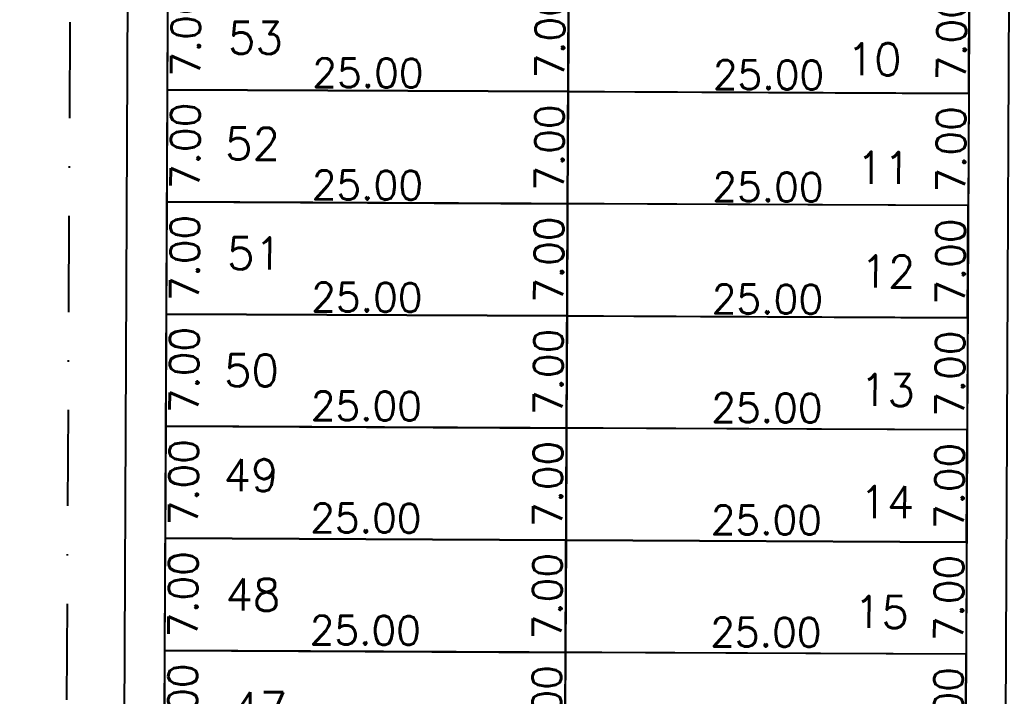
# Model space of a CAD drawing. Header units: millimetres. Extents: x -4430026 to 4783824, y 584 to 9593110.
# Drawn here: x 2057.7 to 2119.6, y 1626.3 to 1668.5 of the extents above; entities that cross this region are included whole.
import ezdxf
from ezdxf.enums import TextEntityAlignment as Align

# ---------------------------------------------------------------- set-up
doc = ezdxf.new("R2010")
doc.units = ezdxf.units.MM
doc.linetypes.add('DASHDOT', pattern=[1, 0.5, -0.25, 0, -0.25])
doc.linetypes.add('HIDDEN2', pattern=[0.1875, 0.125, -0.0625])
for name, color, linetype in [('boundary filipe', 6, 'Continuous'), ('BOUNDARY LOTES', 2, 'Continuous'), ('Calçada', 1, 'Continuous'), ('Cota', 8, 'Continuous'), ('COTAS', 8, 'Continuous'), ('Lotes', 2, 'Continuous'), ('Numero de lotes', 5, 'Continuous'), ('Projeção', 8, 'HIDDEN2'), ('QUADRA', 4, 'Continuous')]:
    doc.layers.add(name, color=color, linetype=linetype)
doc.styles.add('arcad1', font='romans.shx')
doc.styles.add('ROMANS', font='romans.shx')
doc.dimstyles.new('BOLA100', dxfattribs={"dimscale": 0, "dimtxt": 1.9, "dimasz": 0.18, "dimexe": 0.18, "dimexo": 0.063, "dimgap": 0, "dimtad": 1, "dimzin": 4, "dimdsep": 46, "dimtxsty": 'ROMANS', "dimcen": 0.09, "dimse1": 1, "dimse2": 1, "dimsd1": 1, "dimsd2": 1, "dimclrt": 256, "dimaunit": 1, "dimadec": 4, "dimazin": 0, "dimtfac": 1.2, "dimtix": 1, "dimtmove": 2, "dimatfit": 3, "dimfxl": 1, "dimtvp": 2, "dimtolj": 1, "dimtzin": 4, "dimarcsym": 0})
doc.dimstyles.get("Standard").update_dxf_attribs({"dimtxt": 0.18, "dimasz": 0.18, "dimexe": 0.18, "dimexo": 0.0625, "dimgap": 0.09, "dimtad": 0, "dimtih": 1, "dimtoh": 1, "dimdec": 4, "dimzin": 0, "dimdsep": 46, "dimtxsty": 'Standard', "dimcen": 0.09, "dimadec": 0, "dimazin": 0, "dimtfac": 1, "dimtdec": 4, "dimtofl": 0, "dimtmove": 0, "dimatfit": 3, "dimfxl": 1, "dimtolj": 1, "dimtzin": 0, "dimarcsym": 0})

# ---------------------------------------------------------------- blocks, each defined once
blk = doc.blocks.new('*D14067')
at = {"layer": 'DEFPOINTS', "color": 0, "linetype": 'ByBlock'}
for p in [(2061.057, 1722.86), (2060.026, 1505.026), (2062.085, 1505.016)]:
    blk.add_point(p, dxfattribs=at)
at = {"layer": 'COTAS', "linetype": 'ByBlock', "insert": (2061.651, 1613.937), "char_height": 1.9, "attachment_point": 5, "rotation": 89.72858, "style": 'ROMANS'}
blk.add_mtext('\\A1;217.84', dxfattribs=at)
blk = doc.blocks.new('*D14298')
at = {"layer": 'DEFPOINTS', "color": 0, "linetype": 'ByBlock'}
for p in [(2062.127, 1948.736), (2061.87, 1895.48), (2057.086, 1890.812), (2061.84, 1888.041), (2060.026, 1505.026)]:
    blk.add_point(p, dxfattribs=at)
at = {"layer": 'COTAS', "linetype": 'ByBlock', "insert": (2055.206, 1888.07), "char_height": 1.9, "attachment_point": 5, "rotation": 89.75016, "style": 'ROMANS'}
blk.add_mtext('\\A1;179°57\'25"', dxfattribs=at)
blk = doc.blocks.new('*D9609')
at = {"layer": 'DEFPOINTS', "color": 0}
for p in [(2066.808, 1649.086), (2091.808, 1648.968), (2091.801, 1647.492)]:
    blk.add_point(p, dxfattribs=at)
at = {"layer": 'Cota', "color": 41, "insert": (2079.318, 1651.151), "char_height": 1.8, "attachment_point": 5, "rotation": 359.72858, "style": 'ROMANS'}
blk.add_mtext('\\A1;25.00', dxfattribs=at)
blk = doc.blocks.new('*D9610')
at = {"layer": 'DEFPOINTS', "color": 0}
for p in [(2091.808, 1648.968), (2116.807, 1648.849), (2116.8, 1647.374)]:
    blk.add_point(p, dxfattribs=at)
at = {"layer": 'Cota', "color": 41, "insert": (2104.318, 1651.033), "char_height": 1.8, "attachment_point": 5, "rotation": 359.72858, "style": 'ROMANS'}
blk.add_mtext('\\A1;25.00', dxfattribs=at)
blk = doc.blocks.new('*D9611')
at = {"layer": 'DEFPOINTS', "color": 0}
for p in [(2066.841, 1656.086), (2091.841, 1655.968), (2091.834, 1654.492)]:
    blk.add_point(p, dxfattribs=at)
at = {"layer": 'Cota', "color": 41, "insert": (2079.351, 1658.151), "char_height": 1.8, "attachment_point": 5, "rotation": 359.72858, "style": 'ROMANS'}
blk.add_mtext('\\A1;25.00', dxfattribs=at)
blk = doc.blocks.new('*D9612')
at = {"layer": 'DEFPOINTS', "color": 0}
for p in [(2091.841, 1655.968), (2116.841, 1655.849), (2116.834, 1654.374)]:
    blk.add_point(p, dxfattribs=at)
at = {"layer": 'Cota', "color": 41, "insert": (2104.351, 1658.033), "char_height": 1.8, "attachment_point": 5, "rotation": 359.72858, "style": 'ROMANS'}
blk.add_mtext('\\A1;25.00', dxfattribs=at)
blk = doc.blocks.new('*D9613')
at = {"layer": 'DEFPOINTS', "color": 0}
for p in [(2066.874, 1663.086), (2091.874, 1662.968), (2091.867, 1661.492)]:
    blk.add_point(p, dxfattribs=at)
at = {"layer": 'Cota', "color": 41, "insert": (2079.384, 1665.151), "char_height": 1.8, "attachment_point": 5, "rotation": 359.72858, "style": 'ROMANS'}
blk.add_mtext('\\A1;25.00', dxfattribs=at)
blk = doc.blocks.new('*D9614')
at = {"layer": 'DEFPOINTS', "color": 0}
for p in [(2091.874, 1662.968), (2116.874, 1662.849), (2116.867, 1661.373)]:
    blk.add_point(p, dxfattribs=at)
at = {"layer": 'Cota', "color": 41, "insert": (2104.384, 1665.033), "char_height": 1.8, "attachment_point": 5, "rotation": 359.72858, "style": 'ROMANS'}
blk.add_mtext('\\A1;25.00', dxfattribs=at)
blk = doc.blocks.new('*D9629')
at = {"layer": 'DEFPOINTS', "color": 0}
for p in [(2066.71, 1628.3), (2091.709, 1628.182), (2091.702, 1626.706)]:
    blk.add_point(p, dxfattribs=at)
at = {"layer": 'Cota', "color": 41, "insert": (2079.219, 1630.365), "char_height": 1.8, "attachment_point": 5, "rotation": 359.72858, "style": 'ROMANS'}
blk.add_mtext('\\A1;25.00', dxfattribs=at)
blk = doc.blocks.new('*D9630')
at = {"layer": 'DEFPOINTS', "color": 0}
for p in [(2091.709, 1628.182), (2116.709, 1628.063), (2116.702, 1626.587)]:
    blk.add_point(p, dxfattribs=at)
at = {"layer": 'Cota', "color": 41, "insert": (2104.219, 1630.246), "char_height": 1.8, "attachment_point": 5, "rotation": 359.72858, "style": 'ROMANS'}
blk.add_mtext('\\A1;25.00', dxfattribs=at)
blk = doc.blocks.new('*D9631')
at = {"layer": 'DEFPOINTS', "color": 0}
for p in [(2066.743, 1635.3), (2091.742, 1635.181), (2091.735, 1633.706)]:
    blk.add_point(p, dxfattribs=at)
at = {"layer": 'Cota', "color": 41, "insert": (2079.253, 1637.365), "char_height": 1.8, "attachment_point": 5, "rotation": 359.72858, "style": 'ROMANS'}
blk.add_mtext('\\A1;25.00', dxfattribs=at)
blk = doc.blocks.new('*D9632')
at = {"layer": 'DEFPOINTS', "color": 0}
for p in [(2091.742, 1635.181), (2116.742, 1635.063), (2116.735, 1633.587)]:
    blk.add_point(p, dxfattribs=at)
at = {"layer": 'Cota', "color": 41, "insert": (2104.252, 1637.246), "char_height": 1.8, "attachment_point": 5, "rotation": 359.72858, "style": 'ROMANS'}
blk.add_mtext('\\A1;25.00', dxfattribs=at)
blk = doc.blocks.new('*D9633')
at = {"layer": 'DEFPOINTS', "color": 0}
for p in [(2066.776, 1642.3), (2091.776, 1642.181), (2091.769, 1640.706)]:
    blk.add_point(p, dxfattribs=at)
at = {"layer": 'Cota', "color": 41, "insert": (2079.286, 1644.365), "char_height": 1.8, "attachment_point": 5, "rotation": 359.72858, "style": 'ROMANS'}
blk.add_mtext('\\A1;25.00', dxfattribs=at)
blk = doc.blocks.new('*D9634')
at = {"layer": 'DEFPOINTS', "color": 0}
for p in [(2091.776, 1642.181), (2116.775, 1642.063), (2116.768, 1640.587)]:
    blk.add_point(p, dxfattribs=at)
at = {"layer": 'Cota', "color": 41, "insert": (2104.286, 1644.246), "char_height": 1.8, "attachment_point": 5, "rotation": 359.72858, "style": 'ROMANS'}
blk.add_mtext('\\A1;25.00', dxfattribs=at)
blk = doc.blocks.new('*D9658')
at = {"layer": 'DEFPOINTS', "color": 0}
for p in [(2066.912, 1671.105), (2066.879, 1664.105), (2071.599, 1664.082)]:
    blk.add_point(p, dxfattribs=at)
at = {"layer": 'Cota', "color": 41, "insert": (2068.015, 1667.599), "char_height": 1.8, "attachment_point": 5, "rotation": 89.72858, "style": 'ROMANS'}
blk.add_mtext('\\A1;7.00', dxfattribs=at)
blk = doc.blocks.new('*D9659')
at = {"layer": 'DEFPOINTS', "color": 0}
for p in [(2066.879, 1664.105), (2066.846, 1657.105), (2071.566, 1657.082)]:
    blk.add_point(p, dxfattribs=at)
at = {"layer": 'Cota', "color": 41, "insert": (2067.982, 1660.599), "char_height": 1.8, "attachment_point": 5, "rotation": 89.72858, "style": 'ROMANS'}
blk.add_mtext('\\A1;7.00', dxfattribs=at)
blk = doc.blocks.new('*D9660')
at = {"layer": 'DEFPOINTS', "color": 0}
for p in [(2066.846, 1657.105), (2066.813, 1650.105), (2071.532, 1650.082)]:
    blk.add_point(p, dxfattribs=at)
at = {"layer": 'Cota', "color": 41, "insert": (2067.949, 1653.599), "char_height": 1.8, "attachment_point": 5, "rotation": 89.72858, "style": 'ROMANS'}
blk.add_mtext('\\A1;7.00', dxfattribs=at)
blk = doc.blocks.new('*D9661')
at = {"layer": 'DEFPOINTS', "color": 0}
for p in [(2066.813, 1650.105), (2066.78, 1643.105), (2071.499, 1643.083)]:
    blk.add_point(p, dxfattribs=at)
at = {"layer": 'Cota', "color": 41, "insert": (2067.916, 1646.6), "char_height": 1.8, "attachment_point": 5, "rotation": 89.72858, "style": 'ROMANS'}
blk.add_mtext('\\A1;7.00', dxfattribs=at)
blk = doc.blocks.new('*D9662')
at = {"layer": 'DEFPOINTS', "color": 0}
for p in [(2066.78, 1643.105), (2066.747, 1636.105), (2071.466, 1636.083)]:
    blk.add_point(p, dxfattribs=at)
at = {"layer": 'Cota', "color": 41, "insert": (2067.883, 1639.6), "char_height": 1.8, "attachment_point": 5, "rotation": 89.72858, "style": 'ROMANS'}
blk.add_mtext('\\A1;7.00', dxfattribs=at)
blk = doc.blocks.new('*D9663')
at = {"layer": 'DEFPOINTS', "color": 0}
for p in [(2066.747, 1636.105), (2066.713, 1629.105), (2071.433, 1629.083)]:
    blk.add_point(p, dxfattribs=at)
at = {"layer": 'Cota', "color": 41, "insert": (2067.85, 1632.6), "char_height": 1.8, "attachment_point": 5, "rotation": 89.72858, "style": 'ROMANS'}
blk.add_mtext('\\A1;7.00', dxfattribs=at)
blk = doc.blocks.new('*D9664')
at = {"layer": 'DEFPOINTS', "color": 0}
for p in [(2066.713, 1629.105), (2066.68, 1622.105), (2071.4, 1622.083)]:
    blk.add_point(p, dxfattribs=at)
at = {"layer": 'Cota', "color": 41, "insert": (2067.816, 1625.6), "char_height": 1.8, "attachment_point": 5, "rotation": 89.72858, "style": 'ROMANS'}
blk.add_mtext('\\A1;7.00', dxfattribs=at)
blk = doc.blocks.new('*D9715')
at = {"layer": 'DEFPOINTS', "color": 0}
for p in [(2089.64, 1670.997), (2089.607, 1663.997), (2094.327, 1663.975)]:
    blk.add_point(p, dxfattribs=at)
at = {"layer": 'Cota', "color": 41, "insert": (2090.743, 1667.492), "char_height": 1.8, "attachment_point": 5, "rotation": 89.72858, "style": 'ROMANS'}
blk.add_mtext('\\A1;7.00', dxfattribs=at)
blk = doc.blocks.new('*D9716')
at = {"layer": 'DEFPOINTS', "color": 0}
for p in [(2089.607, 1663.997), (2089.574, 1656.997), (2094.294, 1656.975)]:
    blk.add_point(p, dxfattribs=at)
at = {"layer": 'Cota', "color": 41, "insert": (2090.71, 1660.492), "char_height": 1.8, "attachment_point": 5, "rotation": 89.72858, "style": 'ROMANS'}
blk.add_mtext('\\A1;7.00', dxfattribs=at)
blk = doc.blocks.new('*D9717')
at = {"layer": 'DEFPOINTS', "color": 0}
for p in [(2089.574, 1656.997), (2089.541, 1649.997), (2094.26, 1649.975)]:
    blk.add_point(p, dxfattribs=at)
at = {"layer": 'Cota', "color": 41, "insert": (2090.677, 1653.492), "char_height": 1.8, "attachment_point": 5, "rotation": 89.72858, "style": 'ROMANS'}
blk.add_mtext('\\A1;7.00', dxfattribs=at)
blk = doc.blocks.new('*D9718')
at = {"layer": 'DEFPOINTS', "color": 0}
for p in [(2089.541, 1649.997), (2089.508, 1642.997), (2094.227, 1642.975)]:
    blk.add_point(p, dxfattribs=at)
at = {"layer": 'Cota', "color": 41, "insert": (2090.644, 1646.492), "char_height": 1.8, "attachment_point": 5, "rotation": 89.72858, "style": 'ROMANS'}
blk.add_mtext('\\A1;7.00', dxfattribs=at)
blk = doc.blocks.new('*D9719')
at = {"layer": 'DEFPOINTS', "color": 0}
for p in [(2089.508, 1642.997), (2089.475, 1635.997), (2094.194, 1635.975)]:
    blk.add_point(p, dxfattribs=at)
at = {"layer": 'Cota', "color": 41, "insert": (2090.611, 1639.492), "char_height": 1.8, "attachment_point": 5, "rotation": 89.72858, "style": 'ROMANS'}
blk.add_mtext('\\A1;7.00', dxfattribs=at)
blk = doc.blocks.new('*D9720')
at = {"layer": 'DEFPOINTS', "color": 0}
for p in [(2089.475, 1635.997), (2089.441, 1628.997), (2094.161, 1628.975)]:
    blk.add_point(p, dxfattribs=at)
at = {"layer": 'Cota', "color": 41, "insert": (2090.578, 1632.492), "char_height": 1.8, "attachment_point": 5, "rotation": 89.72858, "style": 'ROMANS'}
blk.add_mtext('\\A1;7.00', dxfattribs=at)
blk = doc.blocks.new('*D9721')
at = {"layer": 'DEFPOINTS', "color": 0}
for p in [(2089.441, 1628.997), (2089.408, 1621.997), (2094.128, 1621.975)]:
    blk.add_point(p, dxfattribs=at)
at = {"layer": 'Cota', "color": 41, "insert": (2090.544, 1625.492), "char_height": 1.8, "attachment_point": 5, "rotation": 89.72858, "style": 'ROMANS'}
blk.add_mtext('\\A1;7.00', dxfattribs=at)
blk = doc.blocks.new('*D9737')
at = {"layer": 'DEFPOINTS', "color": 0}
for p in [(2114.707, 1670.878), (2114.673, 1663.878), (2119.393, 1663.856)]:
    blk.add_point(p, dxfattribs=at)
at = {"layer": 'Cota', "color": 41, "insert": (2115.81, 1667.373), "char_height": 1.8, "attachment_point": 5, "rotation": 89.72858, "style": 'ROMANS'}
blk.add_mtext('\\A1;7.00', dxfattribs=at)
blk = doc.blocks.new('*D9738')
at = {"layer": 'DEFPOINTS', "color": 0}
for p in [(2114.673, 1663.878), (2114.64, 1656.878), (2119.36, 1656.856)]:
    blk.add_point(p, dxfattribs=at)
at = {"layer": 'Cota', "color": 41, "insert": (2115.776, 1660.373), "char_height": 1.8, "attachment_point": 5, "rotation": 89.72858, "style": 'ROMANS'}
blk.add_mtext('\\A1;7.00', dxfattribs=at)
blk = doc.blocks.new('*D9739')
at = {"layer": 'DEFPOINTS', "color": 0}
for p in [(2114.64, 1656.878), (2114.607, 1649.878), (2119.327, 1649.856)]:
    blk.add_point(p, dxfattribs=at)
at = {"layer": 'Cota', "color": 41, "insert": (2115.743, 1653.373), "char_height": 1.8, "attachment_point": 5, "rotation": 89.72858, "style": 'ROMANS'}
blk.add_mtext('\\A1;7.00', dxfattribs=at)
blk = doc.blocks.new('*D9740')
at = {"layer": 'DEFPOINTS', "color": 0}
for p in [(2114.607, 1649.878), (2114.574, 1642.879), (2119.293, 1642.856)]:
    blk.add_point(p, dxfattribs=at)
at = {"layer": 'Cota', "color": 41, "insert": (2115.71, 1646.373), "char_height": 1.8, "attachment_point": 5, "rotation": 89.72858, "style": 'ROMANS'}
blk.add_mtext('\\A1;7.00', dxfattribs=at)
blk = doc.blocks.new('*D9741')
at = {"layer": 'DEFPOINTS', "color": 0}
for p in [(2114.574, 1642.879), (2114.541, 1635.879), (2119.26, 1635.856)]:
    blk.add_point(p, dxfattribs=at)
at = {"layer": 'Cota', "color": 41, "insert": (2115.677, 1639.373), "char_height": 1.8, "attachment_point": 5, "rotation": 89.72858, "style": 'ROMANS'}
blk.add_mtext('\\A1;7.00', dxfattribs=at)
blk = doc.blocks.new('*D9742')
at = {"layer": 'DEFPOINTS', "color": 0}
for p in [(2114.541, 1635.879), (2114.508, 1628.879), (2119.227, 1628.856)]:
    blk.add_point(p, dxfattribs=at)
at = {"layer": 'Cota', "color": 41, "insert": (2115.644, 1632.373), "char_height": 1.8, "attachment_point": 5, "rotation": 89.72858, "style": 'ROMANS'}
blk.add_mtext('\\A1;7.00', dxfattribs=at)
blk = doc.blocks.new('*D9743')
at = {"layer": 'DEFPOINTS', "color": 0}
for p in [(2114.508, 1628.879), (2114.474, 1621.879), (2119.194, 1621.856)]:
    blk.add_point(p, dxfattribs=at)
at = {"layer": 'Cota', "color": 41, "insert": (2115.611, 1625.373), "char_height": 1.8, "attachment_point": 5, "rotation": 89.72858, "style": 'ROMANS'}
blk.add_mtext('\\A1;7.00', dxfattribs=at)
blk = doc.blocks.new('*D8600')
at = {"layer": 'DEFPOINTS', "color": 0, "linetype": 'ByBlock'}
for p in [(2061.057, 1722.86), (2060.026, 1505.026), (2062.085, 1505.016)]:
    blk.add_point(p, dxfattribs=at)
at = {"layer": 'COTAS', "linetype": 'ByBlock', "insert": (2061.651, 1613.937), "char_height": 1.9, "attachment_point": 5, "rotation": 89.72858, "style": 'ROMANS'}
blk.add_mtext('\\A1;217.84', dxfattribs=at)

msp = doc.modelspace()

# ---------------------------------------------------------------- linework, layer by layer
at = {"layer": 'boundary filipe', "elevation": 2.439}
msp.add_lwpolyline([(2066.155, 1511.162), (2067.108, 1712.381), (2117.107, 1712.144), (2116.157, 1511.453), (2066.155, 1511.162)], dxfattribs=at)
at = {"layer": 'BOUNDARY LOTES', "elevation": 2.439}
for points in [[(2091.879, 1663.986), (2066.879, 1664.105), (2066.912, 1671.105), (2091.912, 1670.986)], [(2116.912, 1670.868), (2091.912, 1670.986), (2091.879, 1663.986), (2116.879, 1663.868)], [(2066.879, 1664.105), (2091.879, 1663.986), (2091.846, 1656.986), (2066.846, 1657.105)], [(2091.879, 1663.986), (2116.879, 1663.868), (2116.845, 1656.868), (2091.846, 1656.986)], [(2091.813, 1649.986), (2066.813, 1650.105), (2066.846, 1657.105), (2091.846, 1656.986)], [(2116.845, 1656.868), (2091.846, 1656.986), (2091.813, 1649.986), (2116.812, 1649.868)], [(2066.813, 1650.105), (2091.813, 1649.986), (2091.779, 1642.986), (2066.78, 1643.105)], [(2091.813, 1649.986), (2116.812, 1649.868), (2116.779, 1642.868), (2091.779, 1642.986)], [(2091.746, 1635.987), (2066.747, 1636.105), (2066.78, 1643.105), (2091.779, 1642.986)], [(2116.779, 1642.868), (2091.779, 1642.986), (2091.746, 1635.987), (2116.746, 1635.868)], [(2066.747, 1636.105), (2091.746, 1635.987), (2091.713, 1628.987), (2066.713, 1629.105)], [(2091.746, 1635.987), (2116.746, 1635.868), (2116.713, 1628.868), (2091.713, 1628.987)], [(2091.68, 1621.987), (2066.68, 1622.105), (2066.713, 1629.105), (2091.713, 1628.987)], [(2116.713, 1628.868), (2091.713, 1628.987), (2091.68, 1621.987), (2116.68, 1621.868)]]:
    msp.add_lwpolyline(points, close=True, dxfattribs=at)
at = {"layer": 'Calçada'}
for p, q in [((2063.671, 1514.711, 2.439), (2064.591, 1708.893, 2.439)), ((2118.673, 1514.904, 2.439), (2119.591, 1708.632, 2.439))]:
    msp.add_line(p, q, dxfattribs=at)
at = {"layer": 'Lotes'}
for p, q in [((2091.156, 1511.307, 2.439), (2092.108, 1712.262, 2.439)), ((2116.879, 1663.868, 2.439), (2066.879, 1664.105, 2.439)), ((2116.845, 1656.868, 2.439), (2066.846, 1657.105, 2.439)), ((2116.812, 1649.868, 2.439), (2066.813, 1650.105, 2.439)), ((2116.779, 1642.868, 2.439), (2066.78, 1643.105, 2.439)), ((2116.746, 1635.868, 2.439), (2066.747, 1636.105, 2.439)), ((2116.713, 1628.868, 2.439), (2066.713, 1629.105, 2.439))]:
    msp.add_line(p, q, dxfattribs=at)
at = {"layer": 'Projeção', "linetype": 'DASHDOT', "ltscale": 12}
msp.add_line((2060.026, 1505.026, 2.439), (2062.127, 1948.736, 2.439), dxfattribs=at)
at = {"layer": 'QUADRA', "elevation": 2.439}
msp.add_lwpolyline([(2066.155, 1511.162), (2067.108, 1712.381), (2117.107, 1712.144), (2116.157, 1511.453), (2066.155, 1511.162)], dxfattribs=at)

# ---------------------------------------------------------------- texts
at = {"layer": 'Numero de lotes', "style": 'arcad1'}
for s, p in [('53', (2072.364, 1667.338, 2.439)), ('10', (2110.978, 1666.004, 2.439)), ('52', (2072.183, 1660.737, 2.439)), ('11', (2111.562, 1659.226, 2.439)), ('51', (2072.303, 1653.889, 2.439)), ('12', (2111.84, 1652.757, 2.439)), ('50', (2072.116, 1646.587, 2.439)), ('13', (2111.805, 1645.366, 2.439)), ('49', (2072.085, 1640.045, 2.439)), ('14', (2111.772, 1638.366, 2.439)), ('48', (2072.202, 1632.589, 2.439)), ('15', (2111.431, 1631.509, 2.439)), ('47', (2072.626, 1625.506, 2.439))]:
    msp.add_text(s, height=2, rotation=359.72858, dxfattribs=at).set_placement(p, align=Align.MIDDLE_CENTER)

# ---------------------------------------------------------------- dimensions: what is measured, and where the dimension line sits
at = {"layer": 'Cota'}
for base, p1, p2, angle, picture, middle in [((2071.599, 1664.082, 2.439), (2066.912, 1671.105, 2.439), (2066.879, 1664.105, 2.439), 89.72858, '*D9658', (2068.015, 1667.599, 2.439)), ((2094.327, 1663.975, 2.439), (2089.64, 1670.997, 2.439), (2089.607, 1663.997, 2.439), 89.72858, '*D9715', (2090.743, 1667.492, 2.439)), ((2119.393, 1663.856, 2.439), (2114.707, 1670.878, 2.439), (2114.673, 1663.878, 2.439), 89.72858, '*D9737', (2115.81, 1667.373, 2.439)), ((2116.867, 1661.373, 2.439), (2091.874, 1662.968, 2.439), (2116.874, 1662.849, 2.439), 179.72858, '*D9614', (2104.384, 1665.033, 2.439)), ((2071.566, 1657.082, 2.439), (2066.879, 1664.105, 2.439), (2066.846, 1657.105, 2.439), 89.72858, '*D9659', (2067.982, 1660.599, 2.439)), ((2094.294, 1656.975, 2.439), (2089.607, 1663.997, 2.439), (2089.574, 1656.997, 2.439), 89.72858, '*D9716', (2090.71, 1660.492, 2.439)), ((2119.36, 1656.856, 2.439), (2114.673, 1663.878, 2.439), (2114.64, 1656.878, 2.439), 89.72858, '*D9738', (2115.776, 1660.373, 2.439)), ((2116.834, 1654.374, 2.439), (2091.841, 1655.968, 2.439), (2116.841, 1655.849, 2.439), 179.72858, '*D9612', (2104.351, 1658.033, 2.439)), ((2071.532, 1650.082, 2.439), (2066.846, 1657.105, 2.439), (2066.813, 1650.105, 2.439), 89.72858, '*D9660', (2067.949, 1653.599, 2.439)), ((2094.26, 1649.975, 2.439), (2089.574, 1656.997, 2.439), (2089.541, 1649.997, 2.439), 89.72858, '*D9717', (2090.677, 1653.492, 2.439)), ((2119.327, 1649.856, 2.439), (2114.64, 1656.878, 2.439), (2114.607, 1649.878, 2.439), 89.72858, '*D9739', (2115.743, 1653.373, 2.439)), ((2116.8, 1647.374, 2.439), (2091.808, 1648.968, 2.439), (2116.807, 1648.849, 2.439), 179.72858, '*D9610', (2104.318, 1651.033, 2.439)), ((2071.499, 1643.083, 2.439), (2066.813, 1650.105, 2.439), (2066.78, 1643.105, 2.439), 89.72858, '*D9661', (2067.916, 1646.6, 2.439)), ((2094.227, 1642.975, 2.439), (2089.541, 1649.997, 2.439), (2089.508, 1642.997, 2.439), 89.72858, '*D9718', (2090.644, 1646.492, 2.439)), ((2119.293, 1642.856, 2.439), (2114.607, 1649.878, 2.439), (2114.574, 1642.879, 2.439), 89.72858, '*D9740', (2115.71, 1646.373, 2.439)), ((2116.768, 1640.587, 2.439), (2091.776, 1642.181, 2.439), (2116.775, 1642.063, 2.439), 179.72858, '*D9634', (2104.286, 1644.246, 2.439)), ((2071.466, 1636.083, 2.439), (2066.78, 1643.105, 2.439), (2066.747, 1636.105, 2.439), 89.72858, '*D9662', (2067.883, 1639.6, 2.439)), ((2094.194, 1635.975, 2.439), (2089.508, 1642.997, 2.439), (2089.475, 1635.997, 2.439), 89.72858, '*D9719', (2090.611, 1639.492, 2.439)), ((2119.26, 1635.856, 2.439), (2114.574, 1642.879, 2.439), (2114.541, 1635.879, 2.439), 89.72858, '*D9741', (2115.677, 1639.373, 2.439)), ((2116.735, 1633.587, 2.439), (2091.742, 1635.181, 2.439), (2116.742, 1635.063, 2.439), 179.72858, '*D9632', (2104.252, 1637.246, 2.439)), ((2071.433, 1629.083, 2.439), (2066.747, 1636.105, 2.439), (2066.713, 1629.105, 2.439), 89.72858, '*D9663', (2067.85, 1632.6, 2.439)), ((2094.161, 1628.975, 2.439), (2089.475, 1635.997, 2.439), (2089.441, 1628.997, 2.439), 89.72858, '*D9720', (2090.578, 1632.492, 2.439)), ((2119.227, 1628.856, 2.439), (2114.541, 1635.879, 2.439), (2114.508, 1628.879, 2.439), 89.72858, '*D9742', (2115.644, 1632.373, 2.439)), ((2116.702, 1626.587, 2.439), (2091.709, 1628.182, 2.439), (2116.709, 1628.063, 2.439), 179.72858, '*D9630', (2104.219, 1630.246, 2.439)), ((2071.4, 1622.083, 2.439), (2066.713, 1629.105, 2.439), (2066.68, 1622.105, 2.439), 89.72858, '*D9664', (2067.816, 1625.6, 2.439)), ((2094.128, 1621.975, 2.439), (2089.441, 1628.997, 2.439), (2089.408, 1621.997, 2.439), 89.72858, '*D9721', (2090.544, 1625.492, 2.439)), ((2119.194, 1621.856, 2.439), (2114.508, 1628.879, 2.439), (2114.474, 1621.879, 2.439), 89.72858, '*D9743', (2115.611, 1625.373, 2.439))]:
    dim = msp.add_linear_dim(base=base, p1=p1, p2=p2, angle=angle, dimstyle='Standard', override={"dimtxt": 1.8, "dimexo": 0.063, "dimgap": 0, "dimtih": 0, "dimtoh": 0, "dimdec": 2, "dimzin": 4, "dimtxsty": 'ROMANS', "dimse1": 1, "dimse2": 1, "dimsd1": 1, "dimsd2": 1, "dimclrt": 41, "dimtfac": 1.2, "dimtdec": 2, "dimtix": 1, "dimtofl": 1, "dimtmove": 2, "dimfxl": 0.18, "dimfxlon": 1, "dimtvp": 2, "dimtzin": 4}, dxfattribs=at)
    dim.commit()
    dim.dimension.update_dxf_attribs({"geometry": picture, "text_midpoint": middle})
for p1, p2, picture, middle in [((2066.874, 1663.086, 2.439), (2091.874, 1662.968, 2.439), '*D9613', (2079.384, 1665.151, 2.439)), ((2066.841, 1656.086, 2.439), (2091.841, 1655.968, 2.439), '*D9611', (2079.351, 1658.151, 2.439)), ((2066.808, 1649.086, 2.439), (2091.808, 1648.968, 2.439), '*D9609', (2079.318, 1651.151, 2.439)), ((2066.776, 1642.3, 2.439), (2091.776, 1642.181, 2.439), '*D9633', (2079.286, 1644.365, 2.439)), ((2066.743, 1635.3, 2.439), (2091.742, 1635.181, 2.439), '*D9631', (2079.253, 1637.365, 2.439)), ((2066.71, 1628.3, 2.439), (2091.709, 1628.182, 2.439), '*D9629', (2079.219, 1630.365, 2.439))]:
    dim = msp.add_aligned_dim(p1=p1, p2=p2, distance=-1.476, dimstyle='Standard', override={"dimtxt": 1.8, "dimexo": 0.063, "dimgap": 0, "dimtih": 0, "dimtoh": 0, "dimdec": 2, "dimzin": 4, "dimtxsty": 'ROMANS', "dimse1": 1, "dimse2": 1, "dimsd1": 1, "dimsd2": 1, "dimclrt": 41, "dimtfac": 1.2, "dimtdec": 2, "dimtix": 1, "dimtofl": 1, "dimtmove": 2, "dimfxl": 0.18, "dimfxlon": 1, "dimtvp": 2, "dimtzin": 4}, dxfattribs=at)
    dim.commit()
    dim.dimension.update_dxf_attribs({"geometry": picture, "text_midpoint": middle})
at = {"layer": 'COTAS', "linetype": 'ByBlock'}
dim = msp.add_angular_dim_2l(base=(2057.085642, 1890.812467), line1=((2060.025518, 1505.025767, 2.4392), (2062.127458, 1948.735522, 2.4392)), line2=((2061.839935, 1888.040662, 2.4392), (2061.869573, 1895.479873, 2.4392)), dimstyle='BOLA100', override={"dimscale": 1, "dimdec": 0, "dimazin": 1, "dimfxl": 0.18}, dxfattribs=at)
dim.commit()
dim.dimension.update_dxf_attribs({"geometry": '*D14298', "text_midpoint": (2055.205755, 1888.069591, 2.4392)})
for picture in ['*D14067', '*D8600']:
    dim = msp.add_aligned_dim(p1=(2061.057, 1722.86, 2.439), p2=(2060.026, 1505.026, 2.439), distance=2.06, dimstyle='BOLA100', override={"dimscale": 1, "dimfxl": 0.18}, dxfattribs=at)
    dim.commit()
    dim.dimension.update_dxf_attribs({"geometry": picture, "text_midpoint": (2061.651, 1613.937, 2.439)})

doc.saveas('drawing.dxf')
